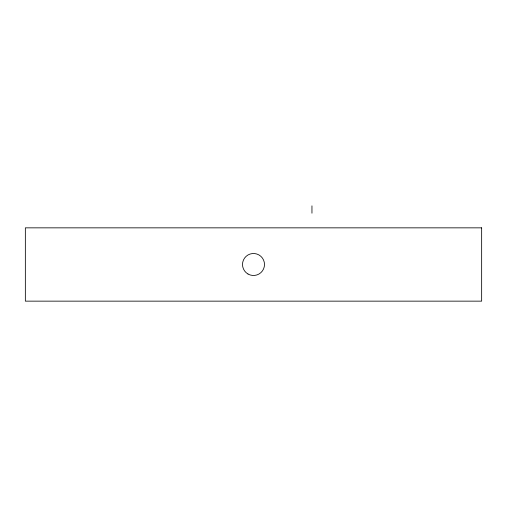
<?xml version="1.0" encoding="UTF-8"?>
<svg xmlns="http://www.w3.org/2000/svg" width="507" height="507" viewBox="0 0 507 507"><rect width="100%" height="100%" fill="white"/><g stroke="black" fill="none" stroke-linecap="round" stroke-linejoin="round"><path stroke-width="0.76" d="M311.957 205.855L311.957 213.187M481.65 227.846L25.35 227.846L25.35 301.145L481.65 301.145L481.65 227.846M248.005 274.014A10.996 10.996 0 0 0 264.496 264.496A10.996 10.996 0 0 0 248.005 254.97A10.996 10.996 0 0 0 248.005 274.014"/></g></svg>
